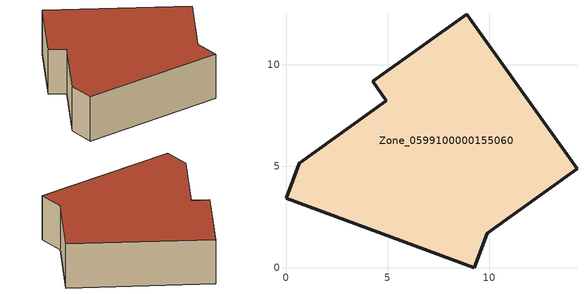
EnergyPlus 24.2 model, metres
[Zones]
Zone_0599100000155060
 floor ground (C_G): 9.9,1.71 9.27,0 0,3.42 0.64,5.16 4.94,8.23 4.26,9.18 8.89,12.49 14.33,4.87 z0
 wall outside (C_F): 0.64,5.16 0,3.42 9.27,0 9.9,1.71 14.33,4.87 8.89,12.49 4.26,9.18 4.94,8.23 0.64,5.16 z0:3.06
 roof outside (C_R): 4.94,8.23 0.64,5.16 0,3.42 9.27,0 9.9,1.71 14.33,4.87 8.89,12.49 4.26,9.18 z3.06
[BUILDING]
Pand.0599100000155060: North Axis=0; Terrain=City; Loads Convergence Tolerance Value=0.04; Temperature Convergence Tolerance Value=0.4; Solar Distribution=FullExterior; Maximum Number of Warmup Days=25; Minimum Number of Warmup Days=1
[Site:Location]
Rotterdam.The.Hague.AP_ZH_NLD Design_Conditions: Latitude=51.96; Longitude=4.45; Time Zone=1; Elevation=-4.5
[SITE:GROUNDTEMPERATURE:BUILDINGSURFACE]
18, 18, 18, 18, 18, 18, 18, 18, 18, 18, 18, 18
[MATERIAL] Thermal Absorptance=0.9; Solar Absorptance=0.7; Visible Absorptance=0.7
Name | Roughness | Thickness | Conductivity | Density | Specific Heat
G.TC.1975-1991 | MediumSmooth | 0.15 | 0.288461 | 540 | 1210
F.TC.1975-1991 | Rough | 0.3 | 0.230769 | 1920 | 840
R.TC.1975-1991 | MediumRough | 0.2 | 0.153846 | 1500 | 1000
[CONSTRUCTION]
C_G: G.TC.1975-1991
C_F: F.TC.1975-1991
C_R: R.TC.1975-1991
[ZONE]
Zone_0599100000155060: Type=1; Multiplier=1; Ceiling Height=Autocalculate; Volume=Autocalculate; Floor Area=autocalculate; Part of Total Floor Area=Yes
[ZONEINFILTRATION:DESIGNFLOWRATE]
Infil_Zone_0599100000155060: Zone or ZoneList or Space or SpaceList=Zone_0599100000155060; Schedule=AlwaysOn; Design Flow Rate Calculation Method=Flow/Area; Flow Rate per Floor Area=0.003; Constant Term Coefficient=1; Temperature Term Coefficient=0; Velocity Term Coefficient=0; Velocity Squared Term Coefficient=0
[HVACTEMPLATE:ZONE:IDEALLOADSAIRSYSTEM]
Zone_0599100000155060: Maximum Heating Supply Air Temperature=50; Minimum Cooling Supply Air Temperature=13; Maximum Heating Supply Air Humidity Ratio=0.0156; Minimum Cooling Supply Air Humidity Ratio=0.0077; Heating Limit=NoLimit; Cooling Limit=NoLimit; Dehumidification Control Type=ConstantSensibleHeatRatio; Cooling Sensible Heat Ratio=0.7; Dehumidification Setpoint=60; Humidification Control Type=None; Humidification Setpoint=30; Outdoor Air Method=None; Outdoor Air Flow Rate per Person=0.00944; Outdoor Air Flow Rate per Zone Floor Area=0; Outdoor Air Flow Rate per Zone=0; Demand Controlled Ventilation Type=None; Outdoor Air Economizer Type=NoEconomizer; Heat Recovery Type=None; Sensible Heat Recovery Effectiveness=0.7; Latent Heat Recovery Effectiveness=0.65
[ZONECONTROL:THERMOSTAT]
ThermostatControl_Zone_0599100000155060: Zone or ZoneList=Zone_0599100000155060; Control Type Schedule=DualSetpointControlType; Control 1=Thermostat_Zone_0599100000155060; Temperature Difference Between Cutout And Setpoint=0
[THERMOSTATSETPOINT:DUALSETPOINT]
Thermostat_Zone_0599100000155060: Heating Setpoint Temperature Schedule=HeatingSetpoint_Zone_0599100000155060; Cooling Setpoint Temperature Schedule=CoolingSetpoint_Zone_0599100000155060
[SCHEDULE:COMPACT]
HeatingSetpoint_Zone_0599100000155060: Through: 12/31, For: AllDays, Until: 24:00, 21
CoolingSetpoint_Zone_0599100000155060: Through: 12/31, For: AllDays, Until: 24:00, 24
DualSetpointControlType: Through: 12/31, For: AllDays, Until: 24:00, 4
AlwaysOn: Through: 12/31, For: AllDays, Until: 24:00, 1
